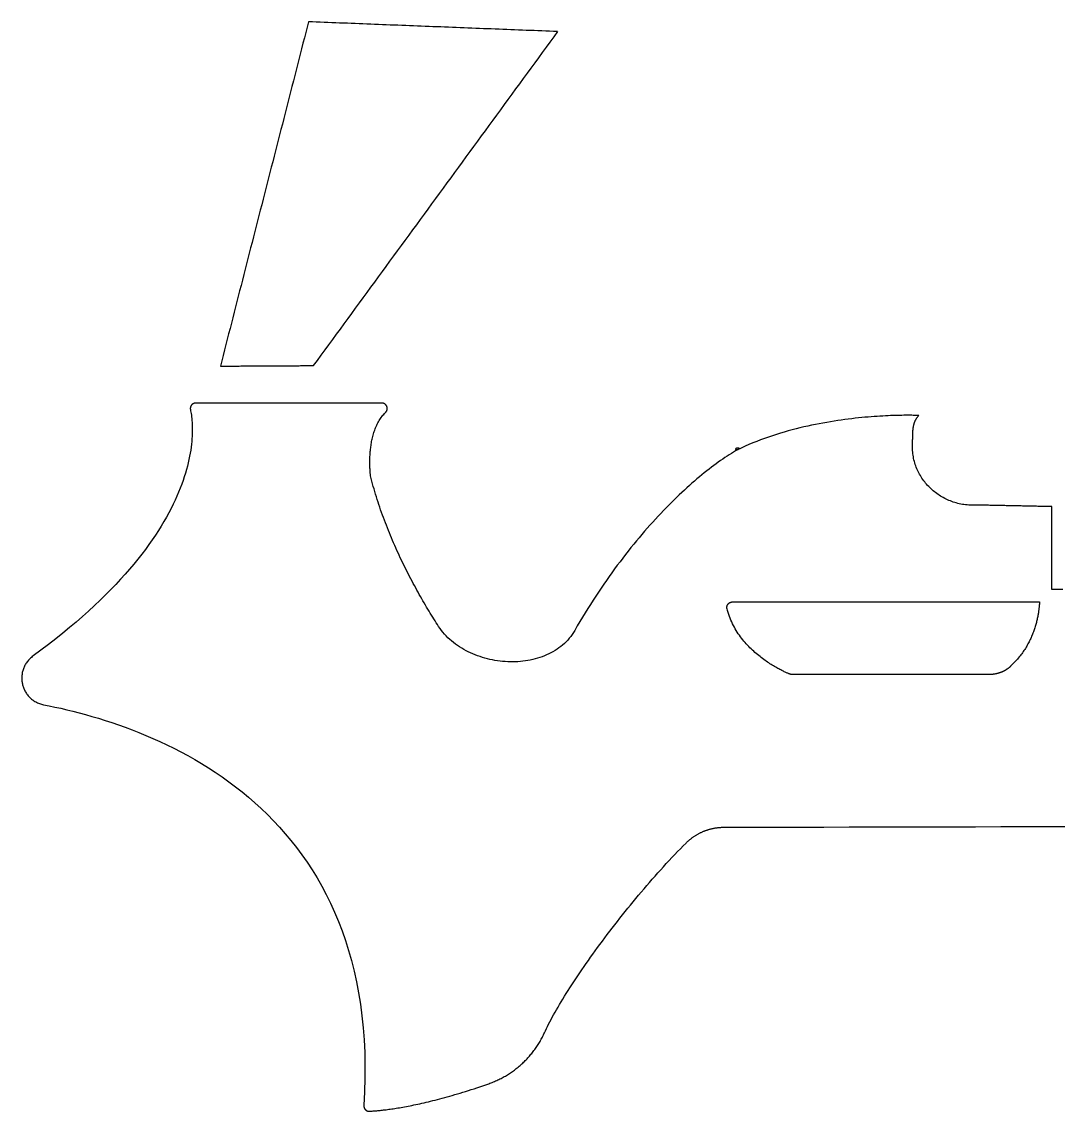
# Model space of a CAD drawing. Header units: metres. Extents: x 157 to 275, y -144 to -64.
# Drawn here: x 157.44 to 190.14, y -98.84 to -64.48 of the extents above; entities that cross this region are included whole.
import ezdxf

# ---------------------------------------------------------------- set-up
doc = ezdxf.new("R2010")
doc.units = ezdxf.units.M

msp = doc.modelspace()

# ---------------------------------------------------------------- linework, layer by layer
for points in [[(174.33798, -64.790066), (174.215298, -64.78524), (174.092616, -64.780414), (173.969934, -64.775588), (173.847252, -64.770762), (173.72457, -64.765936), (173.601888, -64.76111), (173.479206, -64.756284), (173.356524, -64.751458), (173.233842, -64.746632), (173.11116, -64.741806), (172.988478, -64.73698), (172.865796, -64.732154), (172.743114, -64.727328), (172.620432, -64.722502), (172.49775, -64.717676), (172.375068, -64.71285), (172.252386, -64.708024), (172.129704, -64.703198), (172.007022, -64.698372), (171.88434, -64.693546), (171.761658, -64.68872), (171.638976, -64.683894), (171.516294, -64.679068), (171.393612, -64.674242), (171.27093, -64.669416), (171.148248, -64.66459), (171.025566, -64.659764), (170.902884, -64.654938), (170.780202, -64.650112), (170.65752, -64.645286), (170.534838, -64.64046), (170.412156, -64.635634), (170.289474, -64.630808), (170.166792, -64.625982), (170.04411, -64.621156), (169.921428, -64.61633), (169.798746, -64.611504), (169.676064, -64.606678), (169.553382, -64.601852), (169.4307, -64.597026), (169.308018, -64.5922), (169.185336, -64.587374), (169.062654, -64.582548), (168.939972, -64.577722), (168.81729, -64.572896), (168.694608, -64.56807), (168.571926, -64.563244), (168.449244, -64.558418), (168.326562, -64.553592), (168.20388, -64.548766), (168.081198, -64.54394), (167.958516, -64.539114), (167.835834, -64.534288), (167.713152, -64.529462), (167.59047, -64.524636), (167.467788, -64.51981), (167.345106, -64.514984), (167.222424, -64.510158), (167.099742, -64.505332), (166.97706, -64.500506), (166.854378, -64.49568), (166.731696, -64.490854), (166.609014, -64.486028), (166.486332, -64.481202), (166.442898, -64.650874), (166.399464, -64.820546), (166.35603, -64.990218), (166.312596, -65.15989), (166.269162, -65.329562), (166.225728, -65.499234), (166.182294, -65.668906), (166.13886, -65.838578), (166.095426, -66.00825), (166.051992, -66.177922), (166.008558, -66.347594), (165.965124, -66.517266), (165.92169, -66.686938), (165.878256, -66.85661), (165.834822, -67.026282), (165.791388, -67.195954), (165.747954, -67.365626), (165.70452, -67.535298), (165.661086, -67.70497), (165.617652, -67.874642), (165.574218, -68.044314), (165.530784, -68.213986), (165.48735, -68.383658), (165.443916, -68.55333), (165.400482, -68.723002), (165.357048, -68.892674), (165.313614, -69.062346), (165.27018, -69.232018), (165.226746, -69.40169), (165.183312, -69.571362), (165.139878, -69.741034), (165.096444, -69.910706), (165.05301, -70.080378), (165.009576, -70.25005), (164.966142, -70.419722), (164.922708, -70.589394), (164.879274, -70.759066), (164.83584, -70.928738), (164.792406, -71.09841), (164.748972, -71.268082), (164.705538, -71.437754), (164.662104, -71.607426), (164.61867, -71.777098), (164.575236, -71.94677), (164.531802, -72.116442), (164.488368, -72.286114), (164.444934, -72.455786), (164.4015, -72.625458), (164.358066, -72.79513), (164.314632, -72.964802), (164.271198, -73.134474), (164.227764, -73.304146), (164.18433, -73.473818), (164.140896, -73.64349), (164.097462, -73.813162), (164.054028, -73.982834), (164.010594, -74.152506), (163.96716, -74.322178), (163.923726, -74.49185), (163.880292, -74.661522), (163.836858, -74.831194), (163.793424, -75.000866), (163.74999, -75.170538), (163.706556, -75.34021), (163.75253, -75.339956), (163.798504, -75.339702), (163.844478, -75.339448), (163.890452, -75.339194), (163.936426, -75.33894), (163.9824, -75.338686), (164.028374, -75.338432), (164.074348, -75.338178), (164.120322, -75.337924), (164.166296, -75.33767), (164.21227, -75.337416), (164.258244, -75.337162), (164.304218, -75.336908), (164.350192, -75.336654), (164.396166, -75.3364), (164.44214, -75.336146), (164.488114, -75.335892), (164.534088, -75.335638), (164.580062, -75.335384), (164.626036, -75.33513), (164.67201, -75.334876), (164.717984, -75.334622), (164.763958, -75.334368), (164.809932, -75.334114), (164.855906, -75.33386), (164.90188, -75.333606), (164.947854, -75.333352), (164.993828, -75.333098), (165.039802, -75.332844), (165.085776, -75.33259), (165.13175, -75.332336), (165.177724, -75.332082), (165.223698, -75.331828), (165.269672, -75.331574), (165.315646, -75.33132), (165.36162, -75.331066), (165.407594, -75.330812), (165.453568, -75.330558), (165.499542, -75.330304), (165.545516, -75.33005), (165.59149, -75.329796), (165.637464, -75.329542), (165.683438, -75.329288), (165.729412, -75.329034), (165.775386, -75.32878), (165.82136, -75.328526), (165.867334, -75.328272), (165.913308, -75.328018), (165.959282, -75.327764), (166.005256, -75.32751), (166.05123, -75.327256), (166.097204, -75.327002), (166.143178, -75.326748), (166.189152, -75.326494), (166.235126, -75.32624), (166.2811, -75.325986), (166.327074, -75.325732), (166.373048, -75.325478), (166.419022, -75.325224), (166.464996, -75.32497), (166.51097, -75.324716), (166.556944, -75.324462), (166.602918, -75.324208), (166.648892, -75.323954), (166.769288, -75.159362), (166.889684, -74.99477), (167.01008, -74.830178), (167.130476, -74.665586), (167.250872, -74.500994), (167.371268, -74.336402), (167.491664, -74.17181), (167.61206, -74.007218), (167.732456, -73.842626), (167.852852, -73.678034), (167.973248, -73.513442), (168.093644, -73.34885), (168.21404, -73.184258), (168.334436, -73.019666), (168.454832, -72.855074), (168.575228, -72.690482), (168.695624, -72.52589), (168.81602, -72.361298), (168.936416, -72.196706), (169.056812, -72.032114), (169.177208, -71.867522), (169.297604, -71.70293), (169.418, -71.538338), (169.538396, -71.373746), (169.658792, -71.209154), (169.779188, -71.044562), (169.899584, -70.87997), (170.01998, -70.715378), (170.140376, -70.550786), (170.260772, -70.386194), (170.381168, -70.221602), (170.501564, -70.05701), (170.62196, -69.892418), (170.742356, -69.727826), (170.862752, -69.563234), (170.983148, -69.398642), (171.103544, -69.23405), (171.22394, -69.069458), (171.344336, -68.904866), (171.464732, -68.740274), (171.585128, -68.575682), (171.705524, -68.41109), (171.82592, -68.246498), (171.946316, -68.081906), (172.066712, -67.917314), (172.187108, -67.752722), (172.307504, -67.58813), (172.4279, -67.423538), (172.548296, -67.258946), (172.668692, -67.094354), (172.789088, -66.929762), (172.909484, -66.76517), (173.02988, -66.600578), (173.150276, -66.435986), (173.270672, -66.271394), (173.391068, -66.106802), (173.511464, -65.94221), (173.63186, -65.777618), (173.752256, -65.613026), (173.872652, -65.448434), (173.993048, -65.283842), (174.113444, -65.11925), (174.23384, -64.954658), (174.354236, -64.790066)], [(190.279274, -82.388456), (189.92977, -82.388964), (189.92977, -82.34807), (189.92977, -82.307176), (189.92977, -82.266282), (189.92977, -82.225388), (189.92977, -82.184494), (189.92977, -82.1436), (189.92977, -82.102706), (189.92977, -82.061812), (189.92977, -82.020918), (189.92977, -81.980024), (189.92977, -81.93913), (189.92977, -81.898236), (189.92977, -81.857342), (189.92977, -81.816448), (189.92977, -81.775554), (189.92977, -81.73466), (189.92977, -81.693766), (189.92977, -81.652872), (189.92977, -81.611978), (189.92977, -81.571084), (189.92977, -81.53019), (189.92977, -81.489296), (189.92977, -81.448402), (189.92977, -81.407508), (189.92977, -81.366614), (189.92977, -81.32572), (189.92977, -81.284826), (189.92977, -81.243932), (189.92977, -81.203038), (189.92977, -81.162144), (189.92977, -81.12125), (189.92977, -81.080356), (189.92977, -81.039462), (189.92977, -80.998568), (189.92977, -80.957674), (189.92977, -80.91678), (189.92977, -80.875886), (189.92977, -80.834992), (189.92977, -80.794098), (189.92977, -80.753204), (189.92977, -80.71231), (189.92977, -80.671416), (189.92977, -80.630522), (189.92977, -80.589628), (189.92977, -80.548734), (189.92977, -80.50784), (189.92977, -80.466946), (189.92977, -80.426052), (189.92977, -80.385158), (189.92977, -80.344264), (189.92977, -80.30337), (189.92977, -80.262476), (189.92977, -80.221582), (189.92977, -80.180688), (189.92977, -80.139794), (189.92977, -80.0989), (189.92977, -80.058006), (189.92977, -80.017112), (189.92977, -79.976218), (189.92977, -79.935324), (189.92977, -79.89443), (189.92977, -79.853536), (189.92977, -79.812642), (189.92977, -79.771748), (189.89294, -79.770986), (189.85611, -79.770224), (189.81928, -79.769462), (189.78245, -79.7687), (189.74562, -79.767938), (189.70879, -79.767176), (189.67196, -79.766414), (189.63513, -79.765652), (189.5983, -79.76489), (189.56147, -79.764128), (189.52464, -79.763366), (189.48781, -79.762604), (189.45098, -79.761842), (189.41415, -79.76108), (189.37732, -79.760318), (189.34049, -79.759556), (189.30366, -79.758794), (189.26683, -79.758032), (189.23, -79.75727), (189.19317, -79.756508), (189.15634, -79.755746), (189.11951, -79.754984), (189.08268, -79.754222), (189.04585, -79.75346), (189.00902, -79.752698), (188.97219, -79.751936), (188.93536, -79.751174), (188.89853, -79.750412), (188.8617, -79.74965), (188.82487, -79.748888), (188.78804, -79.748126), (188.75121, -79.747364), (188.71438, -79.746602), (188.67755, -79.74584), (188.64072, -79.745078), (188.60389, -79.744316), (188.56706, -79.743554), (188.53023, -79.742792), (188.4934, -79.74203), (188.45657, -79.741268), (188.41974, -79.740506), (188.38291, -79.739744), (188.34608, -79.738982), (188.30925, -79.73822), (188.27242, -79.737458), (188.23559, -79.736696), (188.19876, -79.735934), (188.16193, -79.735172), (188.1251, -79.73441), (188.08827, -79.733648), (188.05144, -79.732886), (188.01461, -79.732124), (187.97778, -79.731362), (187.94095, -79.7306), (187.90412, -79.729838), (187.86729, -79.729076), (187.83046, -79.728314), (187.79363, -79.727552), (187.7568, -79.72679), (187.71997, -79.726028), (187.68314, -79.725266), (187.64631, -79.724504), (187.60948, -79.723742), (187.57265, -79.72298), (187.52058, -79.725774), (187.468764, -79.727298), (187.417202, -79.727298), (187.365894, -79.726028), (187.31484, -79.723488), (187.26404, -79.719424), (187.213748, -79.71409), (187.16371, -79.707486), (187.11418, -79.699612), (187.064904, -79.690468), (187.016136, -79.680054), (186.967622, -79.66837), (186.919616, -79.65567), (186.872118, -79.6417), (186.825128, -79.62646), (186.778646, -79.610204), (186.732672, -79.592678), (186.687206, -79.574136), (186.642248, -79.554324), (186.597798, -79.533496), (186.55411, -79.511652), (186.51093, -79.488792), (186.468512, -79.464916), (186.426602, -79.440024), (186.385454, -79.414116), (186.345068, -79.387192), (186.305444, -79.359252), (186.266582, -79.330296), (186.228482, -79.300324), (186.191144, -79.26959), (186.154568, -79.23784), (186.118754, -79.205328), (186.083956, -79.1718), (186.04992, -79.13751), (186.0169, -79.102458), (185.984642, -79.06639), (185.9534, -79.02956), (185.923174, -78.991968), (185.893964, -78.953614), (185.86577, -78.914498), (185.838592, -78.87462), (185.81243, -78.834234), (185.787284, -78.793086), (185.763154, -78.751176), (185.740294, -78.708504), (185.71845, -78.665324), (185.697622, -78.621382), (185.678064, -78.576932), (185.659776, -78.531974), (185.642504, -78.486254), (185.626502, -78.440026), (185.61177, -78.39329), (185.598308, -78.346046), (185.586116, -78.298294), (185.575194, -78.250034), (185.565796, -78.201266), (185.557668, -78.15199), (185.55081, -78.10246), (185.545476, -78.052422), (185.541412, -78.001876), (185.538872, -77.951076), (185.537856, -77.899768), (185.538364, -77.848206), (185.540142, -77.79639), (185.540904, -77.780896), (185.541666, -77.765656), (185.542174, -77.750416), (185.542682, -77.735176), (185.54319, -77.719936), (185.543698, -77.704696), (185.543952, -77.689456), (185.544206, -77.674216), (185.54446, -77.658976), (185.544714, -77.643736), (185.544968, -77.628496), (185.545222, -77.61351), (185.545476, -77.598524), (185.54573, -77.583538), (185.545984, -77.568552), (185.546238, -77.553566), (185.546492, -77.53858), (185.546746, -77.523594), (185.547, -77.508608), (185.547508, -77.493876), (185.548016, -77.479144), (185.548524, -77.464412), (185.549032, -77.44968), (185.549794, -77.434948), (185.550556, -77.42047), (185.551318, -77.405992), (185.552334, -77.391514), (185.55335, -77.377036), (185.55462, -77.362558), (185.55589, -77.34808), (185.557414, -77.333856), (185.558938, -77.319632), (185.560716, -77.305408), (185.562748, -77.291184), (185.56478, -77.277214), (185.567066, -77.263244), (185.569606, -77.249274), (185.572146, -77.235304), (185.57494, -77.221334), (185.577988, -77.207618), (185.58129, -77.193902), (185.584846, -77.180186), (185.588656, -77.16647), (185.59272, -77.153008), (185.597038, -77.139546), (185.60161, -77.126084), (185.606436, -77.112876), (185.611516, -77.099668), (185.61685, -77.08646), (185.622438, -77.073252), (185.62828, -77.060298), (185.634376, -77.047344), (185.640726, -77.03439), (185.647584, -77.02169), (185.654696, -77.00899), (185.662062, -76.99629), (185.669682, -76.983844), (185.67781, -76.971398), (185.686192, -76.958952), (185.695082, -76.946506), (185.704226, -76.934314), (185.713878, -76.922122), (185.723784, -76.90993), (185.734198, -76.897992), (185.731912, -76.897992), (185.725054, -76.897738), (185.713878, -76.89723), (185.69813, -76.896722), (185.678064, -76.89596), (185.653934, -76.895198), (185.62574, -76.894436), (185.593482, -76.893674), (185.55716, -76.893166), (185.517028, -76.892658), (185.473086, -76.89215), (185.425588, -76.891896), (185.374534, -76.891896), (185.319924, -76.89215), (185.261758, -76.892658), (185.20029, -76.89342), (185.135774, -76.894436), (185.067956, -76.89596), (184.99709, -76.897738), (184.923176, -76.900024), (184.846468, -76.902818), (184.766966, -76.90612), (184.68467, -76.90993), (184.59958, -76.914502), (184.51195, -76.919582), (184.422034, -76.925424), (184.329578, -76.931774), (184.234836, -76.938886), (184.137808, -76.94676), (184.038748, -76.955396), (183.937656, -76.965048), (183.834532, -76.975462), (183.72963, -76.986892), (183.62295, -76.999084), (183.514492, -77.012292), (183.40451, -77.026516), (183.293004, -77.041756), (183.179974, -77.058266), (183.065674, -77.075792), (182.950104, -77.094588), (182.833264, -77.1144), (182.715408, -77.135482), (182.596536, -77.157834), (182.476648, -77.181456), (182.355998, -77.206348), (182.234586, -77.232764), (182.112412, -77.26045), (181.98973, -77.28966), (181.86654, -77.320394), (181.742842, -77.352652), (181.61889, -77.386434), (181.494684, -77.42174), (181.370224, -77.45857), (181.245764, -77.497178), (181.121304, -77.53731), (180.997098, -77.57922), (180.872892, -77.622908), (180.74894, -77.668374), (180.625496, -77.715618), (180.50256, -77.76464), (180.380132, -77.815694), (180.258212, -77.868526), (180.137054, -77.92339), (180.016658, -77.980286), (179.953666, -78.016862), (179.889658, -78.055216), (179.824634, -78.095348), (179.758594, -78.137004), (179.691538, -78.180438), (179.623466, -78.225396), (179.554378, -78.272132), (179.484528, -78.320646), (179.413662, -78.370684), (179.342034, -78.4225), (179.269644, -78.476094), (179.196238, -78.531212), (179.12207, -78.588108), (179.04714, -78.646528), (178.971448, -78.706726), (178.895248, -78.768702), (178.818286, -78.832202), (178.740562, -78.89748), (178.66233, -78.964282), (178.583336, -79.032862), (178.503834, -79.102966), (178.423824, -79.174848), (178.343306, -79.248254), (178.26228, -79.323438), (178.180746, -79.4004), (178.098704, -79.478886), (178.016154, -79.55915), (177.93335, -79.640938), (177.850038, -79.724504), (177.766472, -79.809594), (177.682398, -79.896462), (177.59807, -79.984854), (177.513488, -80.075024), (177.428652, -80.166718), (177.343562, -80.26019), (177.258218, -80.355186), (177.172874, -80.451706), (177.087276, -80.550004), (177.001424, -80.649826), (176.915572, -80.751426), (176.82972, -80.85455), (176.743614, -80.959452), (176.657508, -81.065878), (176.571402, -81.174082), (176.485296, -81.28381), (176.39919, -81.395062), (176.313084, -81.508092), (176.227232, -81.622646), (176.14138, -81.738724), (176.055782, -81.85658), (175.970184, -81.97596), (175.88484, -82.097118), (175.79975, -82.2198), (175.714914, -82.344006), (175.630332, -82.46999), (175.546004, -82.597498), (175.46193, -82.72653), (175.378364, -82.85734), (175.295052, -82.989674), (175.212248, -83.123532), (175.129698, -83.259168), (175.047656, -83.396328), (174.966122, -83.535012), (174.885096, -83.675474), (174.845472, -83.74126), (174.803308, -83.804506), (174.758858, -83.865466), (174.712122, -83.92414), (174.6631, -83.980528), (174.611792, -84.03463), (174.558452, -84.086446), (174.50308, -84.135976), (174.445676, -84.18322), (174.386494, -84.228178), (174.325534, -84.27085), (174.262796, -84.311236), (174.198534, -84.34959), (174.132494, -84.385658), (174.065184, -84.41944), (173.99635, -84.450936), (173.926246, -84.4804), (173.854872, -84.507578), (173.782228, -84.532724), (173.708568, -84.555584), (173.633892, -84.576412), (173.558454, -84.594954), (173.482, -84.611464), (173.404784, -84.625688), (173.326806, -84.63788), (173.24832, -84.647786), (173.169326, -84.65566), (173.089824, -84.661502), (173.010068, -84.665312), (172.930058, -84.66709), (172.849794, -84.666582), (172.769276, -84.664042), (172.688758, -84.65947), (172.60824, -84.652866), (172.527722, -84.64423), (172.447458, -84.633562), (172.367448, -84.620862), (172.287692, -84.60613), (172.208444, -84.589366), (172.129704, -84.570824), (172.051472, -84.55025), (171.974002, -84.527644), (171.897294, -84.503006), (171.821348, -84.47659), (171.746164, -84.448142), (171.671996, -84.417662), (171.598844, -84.385404), (171.526962, -84.351114), (171.456096, -84.315046), (171.3865, -84.276946), (171.318428, -84.237068), (171.251626, -84.195158), (171.186348, -84.15147), (171.122848, -84.106004), (171.060872, -84.058506), (171.000674, -84.00923), (170.942254, -83.958176), (170.885866, -83.905344), (170.83151, -83.850734), (170.779186, -83.794346), (170.728894, -83.735926), (170.680888, -83.675728), (170.635168, -83.613752), (170.591988, -83.549998), (170.55465, -83.49234), (170.517058, -83.43392), (170.479466, -83.374738), (170.44162, -83.314794), (170.403774, -83.254088), (170.365674, -83.192874), (170.327574, -83.130898), (170.28922, -83.06816), (170.250866, -83.00466), (170.212512, -82.940652), (170.174158, -82.875882), (170.135804, -82.81035), (170.097196, -82.74431), (170.058842, -82.677508), (170.020488, -82.610198), (169.982134, -82.542126), (169.94378, -82.473546), (169.905426, -82.404458), (169.867072, -82.334608), (169.828972, -82.26425), (169.790872, -82.193384), (169.752772, -82.12201), (169.714926, -82.050128), (169.67708, -81.977738), (169.639488, -81.90484), (169.60215, -81.831434), (169.564812, -81.75752), (169.527728, -81.683098), (169.490898, -81.608422), (169.454322, -81.533238), (169.418, -81.457546), (169.381932, -81.3816), (169.346118, -81.305146), (169.310558, -81.228184), (169.275252, -81.150968), (169.2402, -81.073244), (169.205656, -80.995266), (169.171366, -80.917034), (169.13733, -80.838294), (169.103802, -80.7593), (169.070528, -80.680052), (169.037762, -80.60055), (169.00525, -80.520794), (168.973246, -80.440784), (168.94175, -80.36052), (168.910508, -80.280002), (168.879774, -80.19923), (168.849548, -80.118204), (168.81983, -80.036924), (168.79062, -79.95539), (168.761918, -79.873856), (168.733724, -79.792068), (168.706038, -79.710026), (168.679114, -79.627984), (168.652698, -79.545688), (168.62679, -79.463392), (168.601644, -79.380842), (168.577006, -79.298292), (168.552876, -79.215742), (168.529508, -79.132938), (168.506902, -79.050134), (168.484804, -78.96733), (168.463468, -78.884526), (168.442894, -78.801722), (168.442894, -78.801468), (168.442894, -78.801214), (168.442894, -78.80096), (168.442894, -78.800706), (168.442894, -78.800452), (168.442894, -78.800198), (168.442894, -78.799944), (168.442894, -78.79969), (168.442894, -78.799436), (168.442894, -78.799182), (168.442894, -78.798928), (168.442894, -78.798674), (168.442894, -78.79842), (168.442894, -78.798166), (168.442894, -78.797912), (168.442894, -78.797658), (168.442894, -78.797404), (168.442894, -78.79715), (168.442894, -78.796896), (168.442894, -78.796642), (168.442894, -78.796388), (168.442894, -78.796134), (168.442894, -78.79588), (168.442894, -78.795626), (168.442386, -78.791054), (168.441624, -78.784704), (168.440862, -78.77683), (168.439846, -78.767178), (168.43883, -78.756002), (168.43756, -78.743048), (168.43629, -78.72857), (168.43502, -78.712822), (168.433496, -78.69555), (168.431972, -78.676754), (168.430448, -78.656688), (168.429178, -78.635352), (168.427908, -78.612746), (168.426638, -78.58887), (168.425368, -78.563724), (168.424352, -78.537562), (168.423336, -78.510384), (168.422574, -78.481936), (168.422066, -78.452472), (168.421558, -78.422246), (168.421304, -78.391004), (168.421304, -78.359), (168.421558, -78.32598), (168.422066, -78.292198), (168.422828, -78.257654), (168.424098, -78.222348), (168.425622, -78.186534), (168.427654, -78.149958), (168.42994, -78.112874), (168.432734, -78.075282), (168.435782, -78.037182), (168.439338, -77.998828), (168.443402, -77.959966), (168.447974, -77.92085), (168.453054, -77.881226), (168.458642, -77.841348), (168.464738, -77.80147), (168.471342, -77.761338), (168.478708, -77.720952), (168.486582, -77.680566), (168.495218, -77.64018), (168.504362, -77.599794), (168.514268, -77.559408), (168.524936, -77.519276), (168.536112, -77.479144), (168.54805, -77.439266), (168.56075, -77.399642), (168.574466, -77.360272), (168.588944, -77.321156), (168.604184, -77.282294), (168.620186, -77.24394), (168.637204, -77.206094), (168.654984, -77.168756), (168.67378, -77.131926), (168.693338, -77.095604), (168.713912, -77.05979), (168.735502, -77.024738), (168.758108, -76.990448), (168.78173, -76.95692), (168.806368, -76.924154), (168.832022, -76.89215), (168.858692, -76.861162), (168.886632, -76.830936), (168.915588, -76.801726), (168.920668, -76.796646), (168.925494, -76.791312), (168.930066, -76.785978), (168.934384, -76.780644), (168.938448, -76.775056), (168.942258, -76.769468), (168.945814, -76.76388), (168.949116, -76.758038), (168.952164, -76.752196), (168.954958, -76.746354), (168.957498, -76.740512), (168.959784, -76.734416), (168.961816, -76.72832), (168.963594, -76.722224), (168.965118, -76.716128), (168.966388, -76.710032), (168.967404, -76.703936), (168.968166, -76.69784), (168.968928, -76.691744), (168.969436, -76.685648), (168.96969, -76.679552), (168.96969, -76.673456), (168.969436, -76.66736), (168.968928, -76.661264), (168.968166, -76.655168), (168.967404, -76.649072), (168.966388, -76.642976), (168.965118, -76.637134), (168.963594, -76.631292), (168.961816, -76.62545), (168.959784, -76.619608), (168.957752, -76.61402), (168.955466, -76.608432), (168.952926, -76.602844), (168.950132, -76.59751), (168.947338, -76.592176), (168.94429, -76.586842), (168.940988, -76.581762), (168.937686, -76.576682), (168.93413, -76.571856), (168.93032, -76.56703), (168.926256, -76.562458), (168.922192, -76.557886), (168.917874, -76.553568), (168.913302, -76.549504), (168.90873, -76.54544), (168.903904, -76.54163), (168.899078, -76.538074), (168.893998, -76.534518), (168.888664, -76.531216), (168.88333, -76.528168), (168.877742, -76.52512), (168.8719, -76.522326), (168.866058, -76.519786), (168.859962, -76.5175), (168.853866, -76.515468), (168.847516, -76.51369), (168.841166, -76.511912), (168.834562, -76.510388), (168.827958, -76.509118), (168.8211, -76.508102), (168.814242, -76.50734), (168.80713, -76.506832), (168.800018, -76.506578), (168.708324, -76.506578), (168.61663, -76.506578), (168.524936, -76.506578), (168.433242, -76.506578), (168.341548, -76.506578), (168.249854, -76.506578), (168.15816, -76.506578), (168.066466, -76.506578), (167.974772, -76.506578), (167.883078, -76.506578), (167.791384, -76.506578), (167.69969, -76.506578), (167.607996, -76.506578), (167.516302, -76.506578), (167.424608, -76.506578), (167.332914, -76.506578), (167.24122, -76.506578), (167.149526, -76.506578), (167.057832, -76.506578), (166.966138, -76.506578), (166.874444, -76.506578), (166.78275, -76.506578), (166.691056, -76.506578), (166.599362, -76.506578), (166.507668, -76.506578), (166.415974, -76.506578), (166.32428, -76.506578), (166.232586, -76.506578), (166.140892, -76.506578), (166.049198, -76.506578), (165.957504, -76.506578), (165.86581, -76.506578), (165.774116, -76.506578), (165.682422, -76.506578), (165.590728, -76.506578), (165.499034, -76.506578), (165.40734, -76.506578), (165.315646, -76.506578), (165.223952, -76.506578), (165.132258, -76.506578), (165.040564, -76.506578), (164.94887, -76.506578), (164.857176, -76.506578), (164.765482, -76.506578), (164.673788, -76.506578), (164.582094, -76.506578), (164.4904, -76.506578), (164.398706, -76.506578), (164.307012, -76.506578), (164.215318, -76.506578), (164.123624, -76.506578), (164.03193, -76.506578), (163.940236, -76.506578), (163.848542, -76.506578), (163.756848, -76.506578), (163.665154, -76.506578), (163.57346, -76.506578), (163.481766, -76.506578), (163.390072, -76.506578), (163.298378, -76.506578), (163.206684, -76.506578), (163.11499, -76.506578), (163.023296, -76.506578), (162.931602, -76.506578), (162.926522, -76.506578), (162.921442, -76.506832), (162.916362, -76.507086), (162.911536, -76.507594), (162.90671, -76.508102), (162.901884, -76.508864), (162.897058, -76.50988), (162.892232, -76.510896), (162.88766, -76.512166), (162.883088, -76.513436), (162.878516, -76.514706), (162.873944, -76.51623), (162.869372, -76.517754), (162.865054, -76.519532), (162.860736, -76.52131), (162.856418, -76.523342), (162.8521, -76.525374), (162.848036, -76.52766), (162.843972, -76.529946), (162.839908, -76.532232), (162.835844, -76.534772), (162.832034, -76.537312), (162.828224, -76.540106), (162.824414, -76.5429), (162.820858, -76.545694), (162.817302, -76.548742), (162.813746, -76.55179), (162.810444, -76.554838), (162.807142, -76.55814), (162.80384, -76.561442), (162.800792, -76.564744), (162.797744, -76.5683), (162.794696, -76.571856), (162.791902, -76.575412), (162.789108, -76.579222), (162.786568, -76.583032), (162.784028, -76.586842), (162.781488, -76.590906), (162.779202, -76.59497), (162.776916, -76.599034), (162.774884, -76.603098), (162.772852, -76.607162), (162.771074, -76.61148), (162.769296, -76.615798), (162.767772, -76.620116), (162.766248, -76.624434), (162.764724, -76.628752), (162.763454, -76.633324), (162.762184, -76.637896), (162.761168, -76.642468), (162.760152, -76.64704), (162.75939, -76.651612), (162.758628, -76.656184), (162.75812, -76.66101), (162.757866, -76.665836), (162.757612, -76.670662), (162.757612, -76.675488), (162.757612, -76.680314), (162.757866, -76.68514), (162.75812, -76.689966), (162.758628, -76.694792), (162.75939, -76.699618), (162.760152, -76.704444), (162.761168, -76.709524), (162.768788, -76.748894), (162.776408, -76.791566), (162.783774, -76.83754), (162.790886, -76.886562), (162.79749, -76.938886), (162.803586, -76.994258), (162.80892, -77.052932), (162.813238, -77.114654), (162.816794, -77.179424), (162.81908, -77.247242), (162.820096, -77.318108), (162.819842, -77.392022), (162.818064, -77.46873), (162.814762, -77.548486), (162.809682, -77.631036), (162.802824, -77.71638), (162.793934, -77.804518), (162.783012, -77.89545), (162.769804, -77.989176), (162.75431, -78.085442), (162.736276, -78.184502), (162.715702, -78.286102), (162.692334, -78.390242), (162.665918, -78.496922), (162.636708, -78.606142), (162.604196, -78.717902), (162.568382, -78.832202), (162.529266, -78.949042), (162.486594, -79.068168), (162.440366, -79.18958), (162.390328, -79.313278), (162.33648, -79.439262), (162.278568, -79.567532), (162.216592, -79.698088), (162.150298, -79.83093), (162.079686, -79.965804), (162.004502, -80.102964), (161.924746, -80.242156), (161.840164, -80.38338), (161.750502, -80.526636), (161.656014, -80.671924), (161.556192, -80.81899), (161.451036, -80.968088), (161.340546, -81.118964), (161.224468, -81.271872), (161.102802, -81.426558), (160.975294, -81.583022), (160.841944, -81.741264), (160.702498, -81.90103), (160.556956, -82.062574), (160.405064, -82.225642), (160.246822, -82.390488), (160.081976, -82.556858), (159.910526, -82.724752), (159.732218, -82.89417), (159.547052, -83.065112), (159.354774, -83.237578), (159.155384, -83.411314), (158.948628, -83.586574), (158.734252, -83.763104), (158.51251, -83.940904), (158.282894, -84.119974), (158.045658, -84.300314), (157.800294, -84.481924), (157.772354, -84.503006), (157.745684, -84.52485), (157.720284, -84.547456), (157.6959, -84.57057), (157.672786, -84.594446), (157.650688, -84.61883), (157.62986, -84.643722), (157.610048, -84.669122), (157.591506, -84.69503), (157.57398, -84.721446), (157.55747, -84.74837), (157.54223, -84.775802), (157.528006, -84.803488), (157.515052, -84.831428), (157.503114, -84.859876), (157.492192, -84.888578), (157.482286, -84.917534), (157.47365, -84.946744), (157.46603, -84.976208), (157.459426, -85.005672), (157.453838, -85.03539), (157.449266, -85.065108), (157.445964, -85.09508), (157.443678, -85.125052), (157.442408, -85.155024), (157.442154, -85.184996), (157.442916, -85.214968), (157.444694, -85.244686), (157.447488, -85.274404), (157.451298, -85.303868), (157.456124, -85.333332), (157.461966, -85.362542), (157.46857, -85.391498), (157.47619, -85.4202), (157.484826, -85.448648), (157.494478, -85.476842), (157.505146, -85.504782), (157.516576, -85.532214), (157.529022, -85.559392), (157.542484, -85.586062), (157.556962, -85.612224), (157.572202, -85.637878), (157.588458, -85.663024), (157.605476, -85.687662), (157.62351, -85.711792), (157.64256, -85.73516), (157.662372, -85.75802), (157.6832, -85.780118), (157.70479, -85.801454), (157.727396, -85.822028), (157.750764, -85.84184), (157.775148, -85.86089), (157.800294, -85.879178), (157.826202, -85.896704), (157.853126, -85.913214), (157.880812, -85.928962), (157.90926, -85.943694), (157.93847, -85.95741), (157.968696, -85.97011), (157.999684, -85.981794), (158.031434, -85.992462), (158.063946, -86.002114), (158.09722, -86.010496), (158.13151, -86.017862), (158.307532, -86.053168), (158.488126, -86.091268), (158.673038, -86.132416), (158.862014, -86.176612), (159.0548, -86.223856), (159.251142, -86.274402), (159.450786, -86.328504), (159.653732, -86.386162), (159.859472, -86.447376), (160.067752, -86.5124), (160.278318, -86.581234), (160.490916, -86.653878), (160.705292, -86.730586), (160.921446, -86.811612), (161.13887, -86.896956), (161.35731, -86.986618), (161.576512, -87.080852), (161.796476, -87.179658), (162.016694, -87.28329), (162.236912, -87.391748), (162.45713, -87.505286), (162.67684, -87.623904), (162.896042, -87.747602), (163.114228, -87.876634), (163.331144, -88.011), (163.54679, -88.150954), (163.760658, -88.296496), (163.972748, -88.44788), (164.182552, -88.605106), (164.39007, -88.768174), (164.594794, -88.937338), (164.796724, -89.112852), (164.995606, -89.294462), (165.190932, -89.482676), (165.382702, -89.67724), (165.570408, -89.878408), (165.75405, -90.086434), (165.933374, -90.301318), (166.107872, -90.52306), (166.277544, -90.751914), (166.442136, -90.98788), (166.601394, -91.231212), (166.75481, -91.48191), (166.902384, -91.740228), (167.043862, -92.006166), (167.17899, -92.279724), (167.307514, -92.561156), (167.428926, -92.850716), (167.543226, -93.14815), (167.65016, -93.453966), (167.749474, -93.76791), (167.840914, -94.090236), (167.924226, -94.421198), (167.999156, -94.760796), (168.06545, -95.10903), (168.122854, -95.466154), (168.171114, -95.832168), (168.209976, -96.207326), (168.239186, -96.591628), (168.25849, -96.985328), (168.267634, -97.388426), (168.266364, -97.800922), (168.254426, -98.22307), (168.23182, -98.655124), (168.231566, -98.65995), (168.231566, -98.664776), (168.231566, -98.669348), (168.231566, -98.67392), (168.23182, -98.678492), (168.232074, -98.683064), (168.232582, -98.687636), (168.23309, -98.692208), (168.233852, -98.69678), (168.234614, -98.701352), (168.23563, -98.70567), (168.236646, -98.709988), (168.237662, -98.714306), (168.238932, -98.718624), (168.240202, -98.722942), (168.241726, -98.72726), (168.24325, -98.731324), (168.245028, -98.735388), (168.246806, -98.739452), (168.248584, -98.743516), (168.250616, -98.74758), (168.252648, -98.75139), (168.25468, -98.7552), (168.256966, -98.75901), (168.259252, -98.76282), (168.261538, -98.766376), (168.264078, -98.769932), (168.266618, -98.773488), (168.269158, -98.777044), (168.271952, -98.780346), (168.274746, -98.783648), (168.27754, -98.78695), (168.280588, -98.789998), (168.283636, -98.793046), (168.286684, -98.796094), (168.289986, -98.798888), (168.293288, -98.801682), (168.29659, -98.804476), (168.299892, -98.807016), (168.303448, -98.809556), (168.307004, -98.812096), (168.31056, -98.814382), (168.31437, -98.816668), (168.31818, -98.818954), (168.32199, -98.820986), (168.3258, -98.823018), (168.329864, -98.824796), (168.333928, -98.826574), (168.337992, -98.828352), (168.342056, -98.829876), (168.34612, -98.8314), (168.350438, -98.83267), (168.354756, -98.83394), (168.359074, -98.834956), (168.363392, -98.835972), (168.36771, -98.836734), (168.372282, -98.837496), (168.376854, -98.838004), (168.381426, -98.838512), (168.385998, -98.838766), (168.39057, -98.83902), (168.395142, -98.83902), (168.399714, -98.83902), (168.40454, -98.838766), (168.426384, -98.83775), (168.449244, -98.83648), (168.473374, -98.83521), (168.498774, -98.833686), (168.525444, -98.831908), (168.55313, -98.829876), (168.582086, -98.82759), (168.612312, -98.82505), (168.643554, -98.822256), (168.676066, -98.819208), (168.709848, -98.815906), (168.744646, -98.81235), (168.780714, -98.80854), (168.818052, -98.804476), (168.856406, -98.800158), (168.89603, -98.795586), (168.936924, -98.790506), (168.978834, -98.785172), (169.022014, -98.77933), (169.066464, -98.773234), (169.11193, -98.76663), (169.158666, -98.759772), (169.206672, -98.752406), (169.255694, -98.744786), (169.305986, -98.736658), (169.357548, -98.728022), (169.410126, -98.719132), (169.463974, -98.709734), (169.518838, -98.699828), (169.574972, -98.689414), (169.632376, -98.678492), (169.690796, -98.667062), (169.750486, -98.655124), (169.811192, -98.642678), (169.873168, -98.629724), (169.936414, -98.616262), (170.000676, -98.602292), (170.066208, -98.58756), (170.132756, -98.57232), (170.200574, -98.556572), (170.269408, -98.540062), (170.339512, -98.523044), (170.410886, -98.505518), (170.483276, -98.48723), (170.556936, -98.46818), (170.631612, -98.448622), (170.707558, -98.428302), (170.78452, -98.407474), (170.862752, -98.385884), (170.942, -98.363532), (171.022518, -98.340418), (171.104052, -98.316542), (171.186856, -98.291904), (171.270676, -98.266758), (171.355766, -98.24085), (171.441872, -98.213926), (171.529248, -98.18624), (171.61764, -98.157792), (171.707302, -98.128582), (171.79798, -98.09861), (171.889928, -98.067876), (171.982892, -98.036126), (172.077126, -98.003614), (172.172376, -97.97034), (172.208952, -97.957132), (172.245274, -97.94367), (172.281342, -97.9297), (172.317156, -97.915222), (172.352716, -97.900236), (172.388022, -97.884996), (172.423074, -97.869248), (172.457872, -97.852992), (172.492416, -97.836482), (172.52696, -97.819464), (172.56125, -97.802192), (172.595286, -97.784412), (172.629068, -97.766124), (172.662596, -97.747582), (172.69587, -97.728532), (172.72889, -97.709228), (172.761402, -97.689416), (172.79366, -97.669096), (172.825664, -97.648522), (172.857414, -97.62744), (172.88891, -97.606104), (172.920152, -97.58426), (172.95114, -97.562162), (172.981874, -97.539556), (173.012354, -97.516696), (173.042326, -97.493328), (173.072044, -97.469706), (173.101508, -97.44583), (173.130718, -97.421446), (173.159674, -97.396808), (173.188122, -97.371662), (173.216316, -97.346262), (173.244256, -97.320608), (173.271942, -97.294446), (173.29912, -97.26803), (173.326044, -97.241106), (173.352714, -97.213928), (173.378876, -97.186496), (173.404784, -97.15881), (173.430438, -97.130616), (173.455584, -97.102168), (173.480476, -97.073466), (173.50486, -97.044256), (173.52899, -97.014792), (173.552866, -96.985074), (173.576234, -96.955102), (173.599348, -96.924622), (173.621954, -96.893888), (173.644306, -96.8629), (173.66615, -96.831658), (173.68774, -96.800162), (173.708822, -96.768158), (173.72965, -96.7359), (173.74997, -96.703388), (173.769782, -96.670622), (173.78934, -96.637602), (173.80839, -96.604328), (173.827186, -96.5708), (173.845474, -96.537018), (173.863254, -96.502982), (173.88078, -96.468438), (173.897798, -96.43364), (173.914308, -96.398588), (173.930564, -96.363282), (173.960028, -96.29902), (173.991524, -96.232726), (174.024798, -96.164654), (174.060104, -96.09455), (174.097188, -96.022668), (174.13605, -95.949008), (174.17669, -95.87357), (174.219108, -95.796608), (174.263304, -95.717868), (174.309278, -95.637604), (174.356776, -95.555816), (174.405798, -95.472504), (174.456598, -95.387922), (174.508922, -95.301816), (174.56277, -95.21444), (174.618142, -95.125794), (174.675038, -95.035878), (174.733204, -94.944946), (174.792894, -94.852744), (174.853854, -94.759526), (174.916084, -94.665292), (174.979584, -94.570042), (175.044354, -94.47403), (175.110394, -94.377002), (175.177704, -94.279212), (175.246284, -94.18066), (175.31588, -94.081346), (175.386492, -93.981524), (175.458374, -93.881194), (175.531272, -93.780102), (175.605186, -93.678502), (175.680116, -93.576648), (175.755808, -93.474286), (175.832516, -93.37167), (175.909986, -93.268546), (175.988472, -93.165168), (176.06772, -93.06179), (176.14773, -92.958158), (176.228502, -92.854526), (176.310036, -92.750894), (176.392078, -92.647262), (176.474882, -92.54363), (176.558194, -92.439998), (176.642268, -92.33662), (176.72685, -92.233496), (176.81194, -92.130626), (176.897538, -92.02801), (176.983644, -91.925648), (177.070004, -91.823794), (177.156872, -91.722448), (177.243994, -91.62161), (177.331624, -91.52128), (177.419508, -91.421712), (177.507646, -91.322652), (177.596038, -91.224354), (177.684684, -91.126818), (177.77333, -91.030044), (177.86223, -90.934286), (177.95113, -90.83929), (178.04003, -90.74531), (178.129184, -90.652346), (178.218338, -90.560652), (178.307492, -90.469974), (178.396392, -90.380566), (178.41087, -90.366088), (178.425602, -90.351864), (178.440334, -90.337894), (178.45532, -90.324178), (178.47056, -90.310716), (178.4858, -90.297254), (178.501294, -90.284046), (178.516788, -90.271092), (178.532536, -90.258392), (178.548284, -90.245692), (178.564286, -90.233246), (178.580288, -90.221054), (178.596544, -90.209116), (178.613054, -90.197178), (178.629564, -90.185494), (178.646328, -90.174064), (178.663092, -90.162888), (178.68011, -90.151966), (178.697128, -90.141298), (178.714146, -90.13063), (178.731418, -90.120216), (178.74869, -90.110056), (178.766216, -90.10015), (178.783742, -90.090498), (178.801522, -90.080846), (178.819302, -90.071448), (178.837082, -90.062304), (178.855116, -90.053414), (178.87315, -90.044778), (178.891438, -90.036396), (178.909726, -90.028268), (178.928268, -90.02014), (178.94681, -90.012266), (178.965352, -90.004646), (178.984148, -89.99728), (179.002944, -89.990168), (179.02174, -89.98331), (179.04079, -89.976706), (179.05984, -89.970356), (179.07889, -89.964006), (179.098194, -89.95791), (179.117498, -89.952068), (179.136802, -89.94648), (179.156106, -89.941146), (179.175664, -89.936066), (179.195222, -89.93124), (179.21478, -89.926668), (179.234338, -89.92235), (179.25415, -89.918286), (179.273962, -89.914476), (179.293774, -89.910666), (179.313586, -89.90711), (179.333652, -89.903808), (179.353718, -89.90076), (179.373784, -89.897966), (179.39385, -89.895426), (179.413916, -89.89314), (179.434236, -89.891108), (179.454556, -89.88933), (179.474876, -89.887806), (179.495196, -89.886536), (179.515516, -89.88552), (179.535836, -89.884758), (179.556156, -89.88425), (180.352954, -89.882472), (181.149752, -89.880694), (181.94655, -89.878916), (182.743348, -89.877138), (183.540146, -89.87536), (184.336944, -89.873582), (185.133742, -89.871804), (185.93054, -89.870026), (186.727338, -89.868248), (187.524136, -89.86647), (188.320934, -89.864692), (189.117732, -89.862914), (189.91453, -89.861136), (190.711328, -89.859358)], [(180.012594, -77.98054), (180.02123, -77.97546), (180.029104, -77.970634), (180.036216, -77.966062), (180.042312, -77.961744), (180.047646, -77.95768), (180.052472, -77.95387), (180.056536, -77.950314), (180.059838, -77.947012), (180.062632, -77.943964), (180.064664, -77.94117), (180.066188, -77.93863), (180.067204, -77.936344), (180.067458, -77.934312), (180.067458, -77.932534), (180.06695, -77.930756), (180.065934, -77.929232), (180.06441, -77.927962), (180.062378, -77.926946), (180.060092, -77.92593), (180.057552, -77.925168), (180.054504, -77.92466), (180.051202, -77.924152), (180.047646, -77.923898), (180.043836, -77.923898), (180.039772, -77.923898), (180.035708, -77.924152), (180.03139, -77.924406), (180.027072, -77.924914), (180.0225, -77.925422), (180.017928, -77.926184), (180.013356, -77.926946), (180.008784, -77.927962), (180.004212, -77.928978), (179.99964, -77.929994), (179.995068, -77.931264), (179.990496, -77.932534), (179.986178, -77.933804), (179.98186, -77.935328), (179.977796, -77.936852), (179.973986, -77.938376), (179.97043, -77.9399), (179.967128, -77.941678), (179.96408, -77.943456), (179.961286, -77.945234), (179.958746, -77.947012), (179.956714, -77.94879), (179.954936, -77.950568), (179.953666, -77.952346), (179.952904, -77.954124), (179.95265, -77.955902), (179.952904, -77.95768), (179.953666, -77.959458), (179.954936, -77.961236), (179.956714, -77.963014), (179.959254, -77.964792), (179.962302, -77.96657), (179.966112, -77.968348), (179.97043, -77.970126), (179.97551, -77.971904), (179.981352, -77.973428), (179.987956, -77.974952), (179.995322, -77.976476), (180.003704, -77.978), (180.012848, -77.97927)], [(188.637672, -84.806282), (188.629036, -84.814156), (188.620146, -84.82203), (188.611256, -84.82965), (188.602366, -84.83727), (188.593222, -84.844636), (188.584078, -84.852002), (188.574934, -84.859114), (188.565536, -84.866226), (188.556138, -84.873084), (188.54674, -84.879942), (188.537088, -84.8868), (188.527436, -84.893404), (188.517784, -84.900008), (188.507878, -84.906358), (188.497972, -84.912708), (188.488066, -84.918804), (188.47816, -84.9249), (188.468, -84.930742), (188.45784, -84.936584), (188.44768, -84.942172), (188.43752, -84.94776), (188.427106, -84.953094), (188.416692, -84.958428), (188.406278, -84.963508), (188.395864, -84.968588), (188.385196, -84.973414), (188.374528, -84.97824), (188.36386, -84.982812), (188.353192, -84.987384), (188.342524, -84.991956), (188.331602, -84.996274), (188.32068, -85.000592), (188.309758, -85.004656), (188.298836, -85.00872), (188.287914, -85.01253), (188.276738, -85.01634), (188.265562, -85.019896), (188.254386, -85.023452), (188.24321, -85.026754), (188.232034, -85.030056), (188.220858, -85.033104), (188.209428, -85.036152), (188.197998, -85.038946), (188.186568, -85.04174), (188.175138, -85.04428), (188.163708, -85.04682), (188.152278, -85.049106), (188.140848, -85.051392), (188.129418, -85.053424), (188.117734, -85.055456), (188.10605, -85.057234), (188.094366, -85.059012), (188.082682, -85.060536), (188.070998, -85.061806), (188.059314, -85.063076), (188.04763, -85.064092), (188.035946, -85.065108), (188.024262, -85.06587), (188.012578, -85.066632), (188.000894, -85.06714), (187.98921, -85.067648), (187.977526, -85.067902), (187.965842, -85.068156), (187.954158, -85.068156), (187.85713, -85.068156), (187.760102, -85.068156), (187.663074, -85.068156), (187.566046, -85.068156), (187.469018, -85.068156), (187.37199, -85.068156), (187.274962, -85.068156), (187.177934, -85.068156), (187.080906, -85.068156), (186.983878, -85.068156), (186.88685, -85.068156), (186.789822, -85.068156), (186.692794, -85.068156), (186.595766, -85.068156), (186.498738, -85.068156), (186.40171, -85.068156), (186.304682, -85.068156), (186.207654, -85.068156), (186.110626, -85.068156), (186.013598, -85.068156), (185.91657, -85.068156), (185.819542, -85.068156), (185.722514, -85.068156), (185.625486, -85.068156), (185.528458, -85.068156), (185.43143, -85.068156), (185.334402, -85.068156), (185.237374, -85.068156), (185.140346, -85.068156), (185.043318, -85.068156), (184.94629, -85.068156), (184.849262, -85.068156), (184.752234, -85.068156), (184.655206, -85.068156), (184.558178, -85.068156), (184.46115, -85.068156), (184.364122, -85.068156), (184.267094, -85.068156), (184.170066, -85.068156), (184.073038, -85.068156), (183.97601, -85.068156), (183.878982, -85.068156), (183.781954, -85.068156), (183.684926, -85.068156), (183.587898, -85.068156), (183.49087, -85.068156), (183.393842, -85.068156), (183.296814, -85.068156), (183.199786, -85.068156), (183.102758, -85.068156), (183.00573, -85.068156), (182.908702, -85.068156), (182.811674, -85.068156), (182.714646, -85.068156), (182.617618, -85.068156), (182.52059, -85.068156), (182.423562, -85.068156), (182.326534, -85.068156), (182.229506, -85.068156), (182.132478, -85.068156), (182.03545, -85.068156), (181.938422, -85.068156), (181.841394, -85.068156), (181.744366, -85.068156), (181.74335, -85.068156), (181.742334, -85.068156), (181.741318, -85.068156), (181.740302, -85.068156), (181.739286, -85.068156), (181.73827, -85.068156), (181.737254, -85.068156), (181.736238, -85.068156), (181.735222, -85.068156), (181.734206, -85.068156), (181.73319, -85.068156), (181.732174, -85.068156), (181.731158, -85.068156), (181.730142, -85.068156), (181.729126, -85.068156), (181.72811, -85.068156), (181.727094, -85.068156), (181.726078, -85.068156), (181.725062, -85.068156), (181.724046, -85.068156), (181.72303, -85.068156), (181.722014, -85.068156), (181.720998, -85.068156), (181.719982, -85.068156), (181.718966, -85.068156), (181.71795, -85.068156), (181.716934, -85.067902), (181.715918, -85.067648), (181.714902, -85.067394), (181.713886, -85.06714), (181.71287, -85.066886), (181.711854, -85.066632), (181.710838, -85.066378), (181.709822, -85.066124), (181.708806, -85.06587), (181.70779, -85.065616), (181.706774, -85.065362), (181.705758, -85.065108), (181.704742, -85.064854), (181.703726, -85.0646), (181.70271, -85.064346), (181.701694, -85.064092), (181.700678, -85.063838), (181.699662, -85.063584), (181.698646, -85.06333), (181.69763, -85.063076), (181.696614, -85.062822), (181.695598, -85.062568), (181.694582, -85.062314), (181.693566, -85.06206), (181.69255, -85.061806), (181.691534, -85.061552), (181.690518, -85.061298), (181.689502, -85.061044), (181.688486, -85.06079), (181.68747, -85.060536), (181.686454, -85.060282), (181.685438, -85.060028), (181.684422, -85.059774), (181.683406, -85.05952), (181.68239, -85.059266), (181.681374, -85.059012), (181.680358, -85.058758), (181.679342, -85.058504), (181.668166, -85.053932), (181.655212, -85.048598), (181.640734, -85.042502), (181.624478, -85.035644), (181.606698, -85.028024), (181.587394, -85.019642), (181.566566, -85.010498), (181.544468, -85.000338), (181.5211, -84.989416), (181.496208, -84.977732), (181.4703, -84.965286), (181.443122, -84.952078), (181.414674, -84.937854), (181.38521, -84.922868), (181.35473, -84.90712), (181.323234, -84.890356), (181.290722, -84.87283), (181.257448, -84.854288), (181.223412, -84.834984), (181.188614, -84.814918), (181.153054, -84.793836), (181.116732, -84.771992), (181.079902, -84.749132), (181.042564, -84.72551), (181.004718, -84.700872), (180.966364, -84.675472), (180.927502, -84.649056), (180.888386, -84.621624), (180.849016, -84.59343), (180.809392, -84.56422), (180.769514, -84.534248), (180.729382, -84.50326), (180.68925, -84.471256), (180.649118, -84.438236), (180.608986, -84.404454), (180.568854, -84.369656), (180.528976, -84.333842), (180.489098, -84.297012), (180.449474, -84.25942), (180.410104, -84.220812), (180.371242, -84.181188), (180.332634, -84.140548), (180.294534, -84.098892), (180.256942, -84.05622), (180.219858, -84.012532), (180.183282, -83.967828), (180.147468, -83.922108), (180.112416, -83.875372), (180.078126, -83.82762), (180.044598, -83.778852), (180.011832, -83.729068), (179.980082, -83.678268), (179.949348, -83.626452), (179.91963, -83.57362), (179.890928, -83.519772), (179.863242, -83.464654), (179.836826, -83.40852), (179.81168, -83.35137), (179.787804, -83.293204), (179.765198, -83.234022), (179.743862, -83.17357), (179.72405, -83.112102), (179.705762, -83.049618), (179.688998, -82.985864), (179.687728, -82.981038), (179.686712, -82.976212), (179.68595, -82.971386), (179.685188, -82.96656), (179.68468, -82.961734), (179.684426, -82.956908), (179.684172, -82.952082), (179.684172, -82.947256), (179.684172, -82.94243), (179.684426, -82.937604), (179.684934, -82.932778), (179.685442, -82.927952), (179.686204, -82.923126), (179.686966, -82.918554), (179.687982, -82.913982), (179.688998, -82.90941), (179.690268, -82.904838), (179.691538, -82.900266), (179.693062, -82.895694), (179.694586, -82.891376), (179.696364, -82.887058), (179.698142, -82.88274), (179.700174, -82.878422), (179.702206, -82.874104), (179.704492, -82.87004), (179.706778, -82.865976), (179.709318, -82.861912), (179.711858, -82.857848), (179.714398, -82.854038), (179.717192, -82.850228), (179.719986, -82.846418), (179.723034, -82.842862), (179.726082, -82.839306), (179.72913, -82.83575), (179.732432, -82.832194), (179.735734, -82.828892), (179.739036, -82.82559), (179.742592, -82.822542), (179.746148, -82.819494), (179.749704, -82.816446), (179.753514, -82.813652), (179.757324, -82.810858), (179.761134, -82.808064), (179.765198, -82.805524), (179.769262, -82.802984), (179.773326, -82.800698), (179.777644, -82.798412), (179.781962, -82.796126), (179.78628, -82.794094), (179.790598, -82.792062), (179.79517, -82.790284), (179.799742, -82.788506), (179.804314, -82.786982), (179.808886, -82.785458), (179.813458, -82.784188), (179.818284, -82.782918), (179.82311, -82.781902), (179.827936, -82.780886), (179.832762, -82.780124), (179.837588, -82.779362), (179.842668, -82.778854), (179.847748, -82.7786), (179.852828, -82.778346), (179.857908, -82.778346), (180.009292, -82.778346), (180.160676, -82.778346), (180.31206, -82.778346), (180.463444, -82.778346), (180.614828, -82.778346), (180.766212, -82.778346), (180.917596, -82.778346), (181.06898, -82.778346), (181.220364, -82.778346), (181.371748, -82.778346), (181.523132, -82.778346), (181.674516, -82.778346), (181.8259, -82.778346), (181.977284, -82.778346), (182.128668, -82.778346), (182.280052, -82.778346), (182.431436, -82.778346), (182.58282, -82.778346), (182.734204, -82.778346), (182.885588, -82.778346), (183.036972, -82.778346), (183.188356, -82.778346), (183.33974, -82.778346), (183.491124, -82.778346), (183.642508, -82.778346), (183.793892, -82.778346), (183.945276, -82.778346), (184.09666, -82.778346), (184.248044, -82.778346), (184.399428, -82.778346), (184.550812, -82.778346), (184.702196, -82.778346), (184.85358, -82.778346), (185.004964, -82.778346), (185.156348, -82.778346), (185.307732, -82.778346), (185.459116, -82.778346), (185.6105, -82.778346), (185.761884, -82.778346), (185.913268, -82.778346), (186.064652, -82.778346), (186.216036, -82.778346), (186.36742, -82.778346), (186.518804, -82.778346), (186.670188, -82.778346), (186.821572, -82.778346), (186.972956, -82.778346), (187.12434, -82.778346), (187.275724, -82.778346), (187.427108, -82.778346), (187.578492, -82.778346), (187.729876, -82.778346), (187.88126, -82.778346), (188.032644, -82.778346), (188.184028, -82.778346), (188.335412, -82.778346), (188.486796, -82.778346), (188.63818, -82.778346), (188.789564, -82.778346), (188.940948, -82.778346), (189.092332, -82.778346), (189.243716, -82.778346), (189.3951, -82.778346), (189.546484, -82.778346), (189.545214, -82.801714), (189.54369, -82.82559), (189.541912, -82.849974), (189.53988, -82.874866), (189.537594, -82.900266), (189.535054, -82.926174), (189.53226, -82.952336), (189.529212, -82.979006), (189.52591, -83.006184), (189.522354, -83.03387), (189.518544, -83.06181), (189.51448, -83.090258), (189.510162, -83.119214), (189.505336, -83.148424), (189.500256, -83.178142), (189.494922, -83.208114), (189.48908, -83.23834), (189.482984, -83.269074), (189.47638, -83.300062), (189.469522, -83.331304), (189.462156, -83.3628), (189.454536, -83.39455), (189.446408, -83.426554), (189.437772, -83.458812), (189.428882, -83.491324), (189.419484, -83.52409), (189.409578, -83.55711), (189.399164, -83.590384), (189.388242, -83.623912), (189.376812, -83.65744), (189.364874, -83.691222), (189.352428, -83.725004), (189.339474, -83.75904), (189.326012, -83.793076), (189.312042, -83.827366), (189.297564, -83.861656), (189.282578, -83.895946), (189.267084, -83.93049), (189.250828, -83.965034), (189.234064, -83.999578), (189.216792, -84.034122), (189.198758, -84.068666), (189.180216, -84.10321), (189.160912, -84.137754), (189.1411, -84.172298), (189.120526, -84.206842), (189.099444, -84.241386), (189.0776, -84.27593), (189.054994, -84.31022), (189.03188, -84.34451), (189.008004, -84.378546), (188.983366, -84.412582), (188.957966, -84.446618), (188.931804, -84.4804), (188.90488, -84.513928), (188.877194, -84.547456), (188.848746, -84.58073), (188.819536, -84.61375), (188.789564, -84.646516), (188.75883, -84.679282), (188.727334, -84.711794), (188.695076, -84.744052), (188.662056, -84.776056), (188.62802, -84.807552)]]:
    msp.add_lwpolyline(points)

doc.saveas('drawing.dxf')
